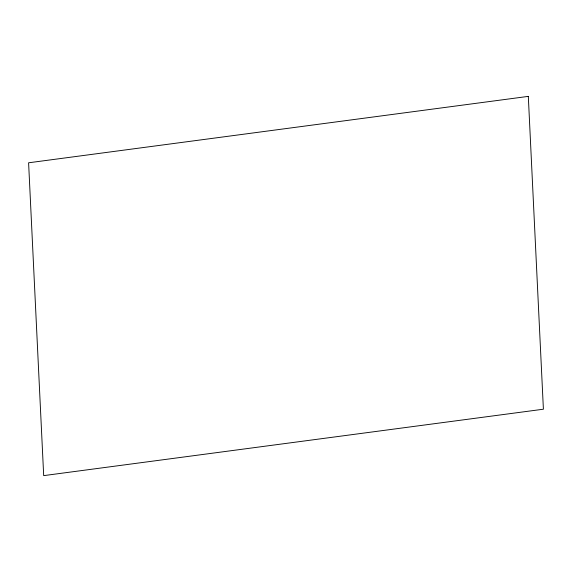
<?xml version="1.0" encoding="UTF-8"?>
<svg xmlns="http://www.w3.org/2000/svg" width="572" height="572" viewBox="0 0 572 572"><rect width="100%" height="100%" fill="white"/><g stroke="black" fill="none" stroke-linecap="round" stroke-linejoin="round"><path stroke-width="0.86" d="M528.313 96.375L28.6 162.791L43.687 475.625L543.4 409.209L528.313 96.375"/></g></svg>
